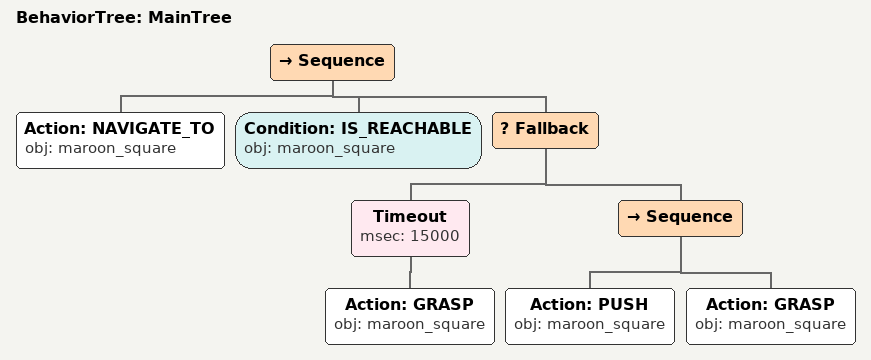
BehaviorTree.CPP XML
<root main_tree_to_execute="MainTree">
  <BehaviorTree ID="MainTree">
    <Sequence>
      <!-- Navigate to maroon_square -->
      <Action ID="NAVIGATE_TO" obj="maroon_square" />
      <!-- Check maroon_square is reachable before GRASP -->
      <Condition ID="IS_REACHABLE" obj="maroon_square" />
      <!-- Fallback: if GRASP maroon_square fails, try alternative to reposition -->
      <Fallback>
        <!-- Timeout: GRASP maroon_square within 15s -->
        <Timeout msec="15000">
          <!-- Grasp maroon_square -->
          <Action ID="GRASP" obj="maroon_square" />
        </Timeout>
        <Sequence>
          <!-- Push maroon_square forward toward front edge of table -->
          <Action ID="PUSH" obj="maroon_square" />
          <!-- Grasp maroon_square -->
          <Action ID="GRASP" obj="maroon_square" />
        </Sequence>
      </Fallback>
    </Sequence>
  </BehaviorTree>
</root>
